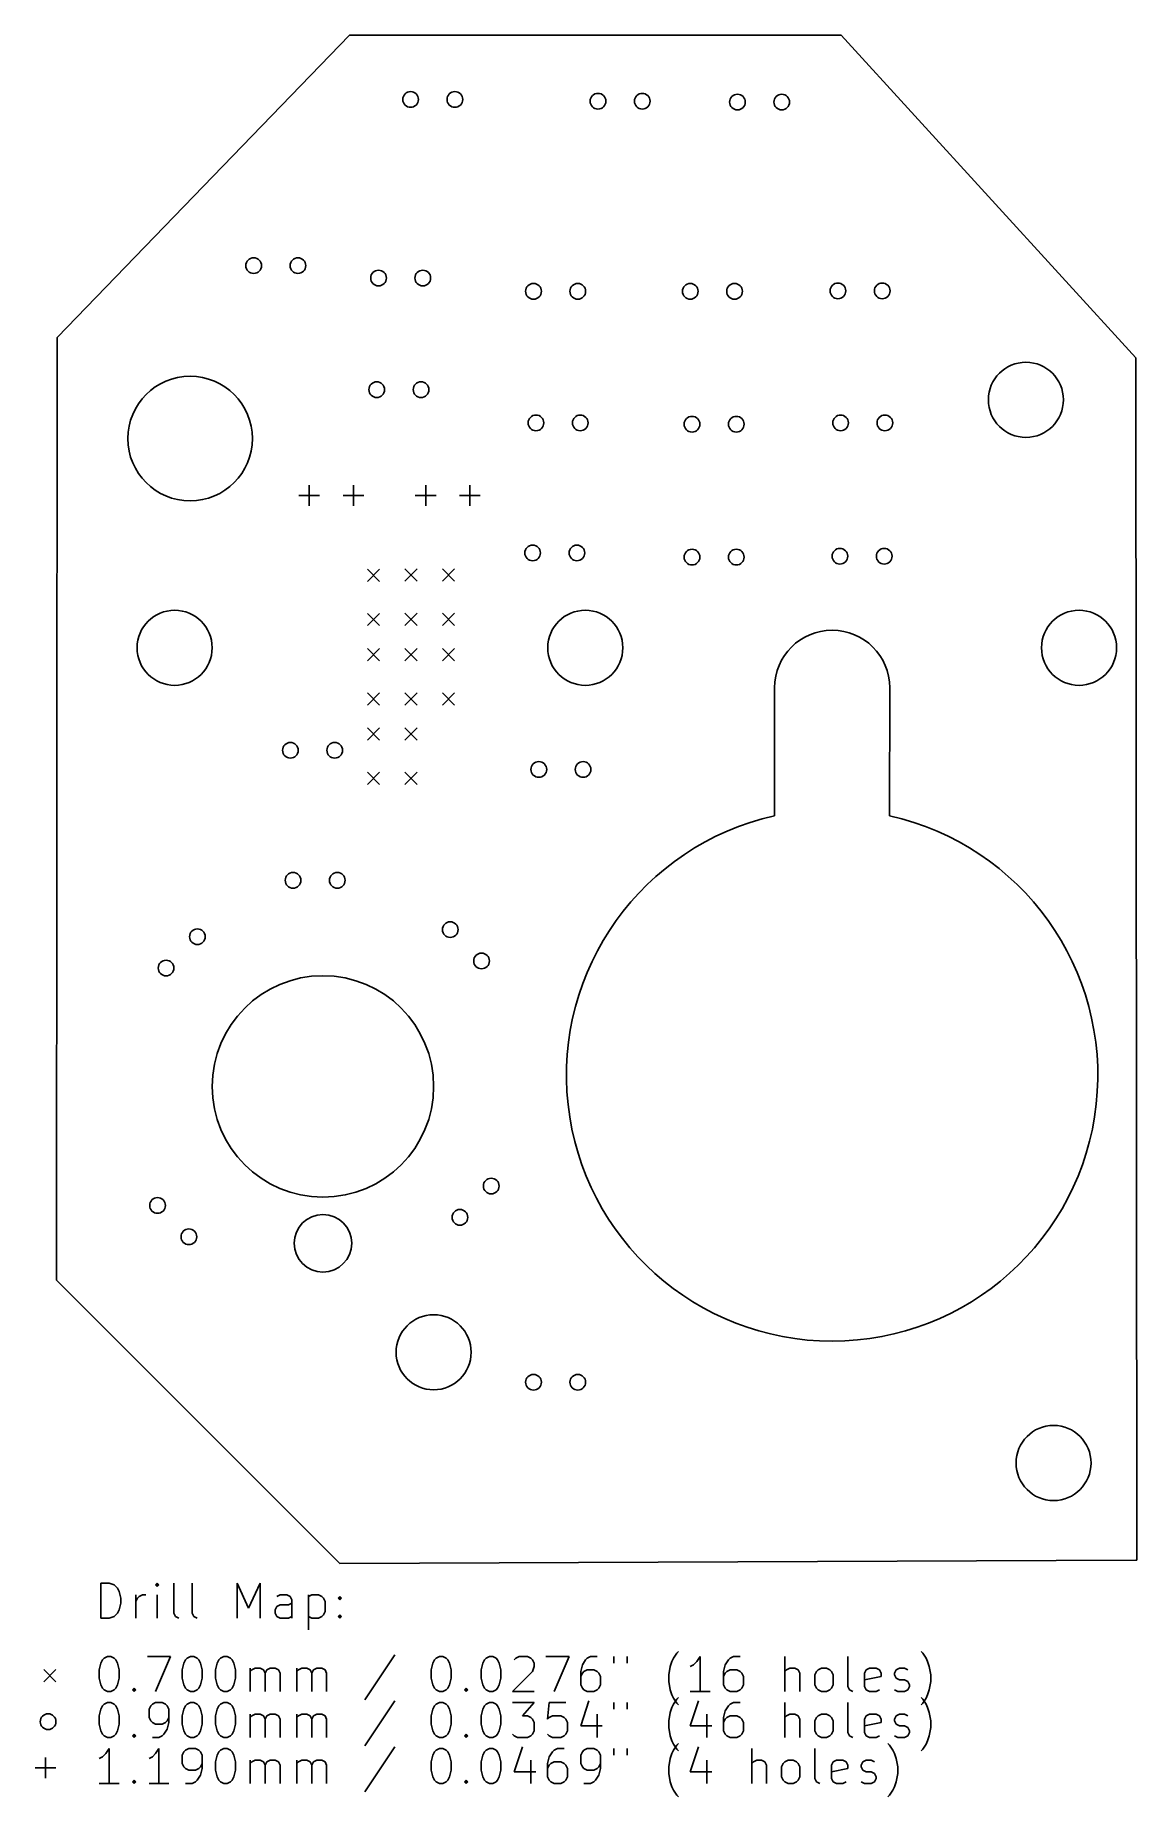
# Model space of a CAD drawing. Extents: x 63 to 126, y -140 to -39.
import ezdxf

# ---------------------------------------------------------------- set-up
doc = ezdxf.new("R2010")
doc.units = 0
doc.layers.add('BLACK', color=7, linetype='CONTINUOUS')

msp = doc.modelspace()

# ---------------------------------------------------------------- linework, layer by layer
at = {"layer": 'BLACK', "linetype": 'CONTINUOUS'}
for p, q in [((80.7212, -39.1668), (63.9572, -56.4896)), ((108.915, -39.1668), (80.7212, -39.1668)), ((125.832, -57.658), (108.915, -39.1668)), ((63.9572, -56.4896), (63.9064, -110.541)), ((125.882, -126.594), (125.832, -57.658)), ((77.815, -65.552), (79.005, -65.552)), ((78.41, -64.957), (78.41, -66.147)), ((80.355, -65.552), (81.545, -65.552)), ((80.95, -64.957), (80.95, -66.147)), ((84.495, -65.552), (85.685, -65.552)), ((85.09, -64.957), (85.09, -66.147)), ((87.035, -65.552), (88.225, -65.552)), ((87.63, -64.957), (87.63, -66.147)), ((81.75, -69.78), (82.45, -70.48)), ((82.45, -69.78), (81.75, -70.48)), ((83.9, -69.77), (84.6, -70.47)), ((84.6, -69.77), (83.9, -70.47)), ((86.05, -69.77), (86.75, -70.47)), ((86.75, -69.77), (86.05, -70.47)), ((81.75, -72.32), (82.45, -73.02)), ((82.45, -72.32), (81.75, -73.02)), ((83.9, -72.31), (84.6, -73.01)), ((84.6, -72.31), (83.9, -73.01)), ((86.05, -72.31), (86.75, -73.01)), ((86.75, -72.31), (86.05, -73.01)), ((81.75, -74.33), (82.45, -75.03)), ((82.45, -74.33), (81.75, -75.03)), ((83.9, -74.33), (84.6, -75.03)), ((84.6, -74.33), (83.9, -75.03)), ((86.05, -74.33), (86.75, -75.03)), ((86.75, -74.33), (86.05, -75.03)), ((105.105, -76.581), (105.105, -83.928)), ((111.702, -83.9265), (111.709, -76.581)), ((81.75, -76.87), (82.45, -77.57)), ((82.45, -76.87), (81.75, -77.57)), ((83.9, -76.87), (84.6, -77.57)), ((84.6, -76.87), (83.9, -77.57)), ((86.05, -76.87), (86.75, -77.57)), ((86.75, -76.87), (86.05, -77.57)), ((81.75, -78.88), (82.45, -79.58)), ((82.45, -78.88), (81.75, -79.58)), ((83.9, -78.88), (84.6, -79.58)), ((84.6, -78.88), (83.9, -79.58)), ((81.75, -81.42), (82.45, -82.12)), ((82.45, -81.42), (81.75, -82.12)), ((83.9, -81.42), (84.6, -82.12)), ((84.6, -81.42), (83.9, -82.12)), ((63.9064, -110.541), (80.1624, -126.797)), ((80.1624, -126.797), (125.832, -126.594)), ((125.832, -126.594), (125.882, -126.594)), ((66.4576, -129.927), (66.4576, -127.927)), ((66.4576, -127.927), (66.9338, -127.927)), ((66.9338, -127.927), (67.2195, -128.022)), ((67.2195, -128.022), (67.41, -128.212)), ((67.41, -128.212), (67.5052, -128.403)), ((69.6957, -127.927), (69.6004, -128.022)), ((69.6004, -128.022), (69.6957, -128.117)), ((69.7909, -128.022), (69.6957, -127.927)), ((69.6957, -127.927), (69.6957, -128.117)), ((69.6957, -128.117), (69.7909, -128.022)), ((70.6481, -129.641), (70.6481, -127.927)), ((71.6957, -129.641), (71.6957, -127.927)), ((74.2671, -129.927), (74.2671, -127.927)), ((74.2671, -127.927), (74.9338, -129.355)), ((74.9338, -129.355), (75.6004, -127.927)), ((75.6004, -127.927), (75.6004, -129.927)), ((67.5052, -128.403), (67.6004, -128.784)), ((67.6004, -129.069), (67.5052, -129.45)), ((67.6004, -128.784), (67.6004, -129.069)), ((68.4576, -129.927), (68.4576, -128.593)), ((68.4576, -128.974), (68.5528, -128.784)), ((68.5528, -128.784), (68.6481, -128.688)), ((68.6481, -128.688), (68.8385, -128.593)), ((68.8385, -128.593), (69.029, -128.593)), ((69.6957, -129.927), (69.6957, -128.593)), ((76.4576, -129.45), (76.5528, -129.26)), ((76.7433, -128.593), (76.5528, -128.688)), ((76.5528, -129.26), (76.7433, -129.165)), ((77.1243, -128.593), (76.7433, -128.593)), ((76.7433, -129.165), (77.2195, -129.165)), ((77.3147, -128.688), (77.1243, -128.593)), ((77.2195, -129.165), (77.41, -129.069)), ((77.41, -128.879), (77.3147, -128.688)), ((77.41, -129.927), (77.41, -128.879)), ((78.3624, -128.593), (78.3624, -130.593)), ((78.3624, -128.688), (78.5528, -128.593)), ((78.5528, -128.593), (78.9338, -128.593)), ((78.9338, -128.593), (79.1243, -128.688)), ((79.1243, -128.688), (79.2195, -128.784)), ((79.2195, -128.784), (79.3147, -128.974)), ((79.3147, -128.974), (79.3147, -129.546)), ((80.0766, -128.784), (80.1719, -128.688)), ((80.1719, -128.879), (80.0766, -128.784)), ((80.1719, -128.688), (80.2671, -128.784)), ((80.1719, -128.688), (80.1719, -128.879)), ((80.2671, -128.784), (80.1719, -128.879)), ((66.9338, -129.927), (66.4576, -129.927)), ((67.2195, -129.831), (66.9338, -129.927)), ((67.41, -129.641), (67.2195, -129.831)), ((67.5052, -129.45), (67.41, -129.641)), ((70.7433, -129.831), (70.6481, -129.641)), ((70.9338, -129.927), (70.7433, -129.831)), ((71.7909, -129.831), (71.6957, -129.641)), ((71.9814, -129.927), (71.7909, -129.831)), ((76.4576, -129.641), (76.4576, -129.45)), ((76.5528, -129.831), (76.4576, -129.641)), ((76.7433, -129.927), (76.5528, -129.831)), ((77.2195, -129.927), (76.7433, -129.927)), ((77.41, -129.831), (77.2195, -129.927)), ((78.5528, -129.927), (78.3624, -129.831)), ((78.9338, -129.927), (78.5528, -129.927)), ((79.1243, -129.831), (78.9338, -129.927)), ((79.2195, -129.736), (79.1243, -129.831)), ((79.3147, -129.546), (79.2195, -129.736)), ((80.0766, -129.831), (80.1719, -129.736)), ((80.1719, -129.927), (80.0766, -129.831)), ((80.1719, -129.736), (80.2671, -129.831)), ((80.1719, -129.736), (80.1719, -129.927)), ((80.2671, -129.831), (80.1719, -129.927)), ((66.5528, -132.317), (66.6481, -132.222)), ((66.6481, -132.222), (66.8385, -132.127)), ((66.8385, -132.127), (67.029, -132.127)), ((67.029, -132.127), (67.2195, -132.222)), ((67.2195, -132.222), (67.3147, -132.317)), ((69.1243, -132.127), (70.4576, -132.127)), ((70.4576, -132.127), (69.6004, -134.127)), ((71.3147, -132.317), (71.41, -132.222)), ((71.41, -132.222), (71.6004, -132.127)), ((71.6004, -132.127), (71.7909, -132.127)), ((71.7909, -132.127), (71.9814, -132.222)), ((71.9814, -132.222), (72.0766, -132.317)), ((73.2195, -132.317), (73.3147, -132.222)), ((73.3147, -132.222), (73.5052, -132.127)), ((73.5052, -132.127), (73.6957, -132.127)), ((73.6957, -132.127), (73.8862, -132.222)), ((73.8862, -132.222), (73.9814, -132.317)), ((83.3147, -132.031), (81.6004, -134.603)), ((85.6004, -132.317), (85.6957, -132.222)), ((85.6957, -132.222), (85.8862, -132.127)), ((85.8862, -132.127), (86.0766, -132.127)), ((86.0766, -132.127), (86.2671, -132.222)), ((86.2671, -132.222), (86.3624, -132.317)), ((88.4576, -132.317), (88.5528, -132.222)), ((88.5528, -132.222), (88.7433, -132.127)), ((88.7433, -132.127), (88.9338, -132.127)), ((88.9338, -132.127), (89.1243, -132.222)), ((89.1243, -132.222), (89.2195, -132.317)), ((90.1719, -132.317), (90.2671, -132.222)), ((90.2671, -132.222), (90.4576, -132.127)), ((90.4576, -132.127), (90.9338, -132.127)), ((90.9338, -132.127), (91.1243, -132.222)), ((91.1243, -132.222), (91.2195, -132.317)), ((91.9814, -132.127), (93.3147, -132.127)), ((93.3147, -132.127), (92.4576, -134.127)), ((94.3624, -132.222), (94.2671, -132.317)), ((94.5528, -132.127), (94.3624, -132.222)), ((94.9338, -132.127), (94.5528, -132.127)), ((95.8862, -132.127), (95.8862, -132.508)), ((96.6481, -132.127), (96.6481, -132.508)), ((99.2195, -132.412), (99.3147, -132.222)), ((99.3147, -132.222), (99.5052, -131.936)), ((99.5052, -131.936), (99.6004, -131.841)), ((100.839, -132.127), (100.648, -132.412)), ((100.839, -134.127), (100.839, -132.127)), ((102.553, -132.222), (102.458, -132.317)), ((102.743, -132.127), (102.553, -132.222)), ((103.124, -132.127), (102.743, -132.127)), ((105.696, -134.127), (105.696, -132.127)), ((109.315, -133.841), (109.315, -132.127)), ((113.6, -131.936), (113.505, -131.841)), ((113.791, -132.222), (113.6, -131.936)), ((113.886, -132.412), (113.791, -132.222)), ((63.1814, -132.872), (63.8814, -133.572)), ((63.8814, -132.872), (63.1814, -133.572)), ((66.3624, -132.888), (66.4576, -132.508)), ((66.3624, -133.365), (66.3624, -132.888)), ((66.4576, -132.508), (66.5528, -132.317)), ((67.3147, -132.317), (67.41, -132.508)), ((67.41, -132.508), (67.5052, -132.888)), ((67.5052, -132.888), (67.5052, -133.365)), ((71.1243, -132.888), (71.2195, -132.508)), ((71.1243, -133.365), (71.1243, -132.888)), ((71.2195, -132.508), (71.3147, -132.317)), ((72.0766, -132.317), (72.1719, -132.508)), ((72.1719, -132.508), (72.2671, -132.888)), ((72.2671, -132.888), (72.2671, -133.365)), ((73.029, -132.888), (73.1243, -132.508)), ((73.029, -133.365), (73.029, -132.888)), ((73.1243, -132.508), (73.2195, -132.317)), ((73.9814, -132.317), (74.0766, -132.508)), ((74.0766, -132.508), (74.1719, -132.888)), ((74.1719, -132.888), (74.1719, -133.365)), ((75.029, -134.127), (75.029, -132.793)), ((75.029, -132.984), (75.1243, -132.888)), ((75.1243, -132.888), (75.3147, -132.793)), ((75.3147, -132.793), (75.6004, -132.793)), ((75.6004, -132.793), (75.7909, -132.888)), ((75.7909, -132.888), (75.8862, -133.079)), ((75.8862, -133.079), (75.9814, -132.888)), ((75.8862, -133.079), (75.8862, -134.127)), ((75.9814, -132.888), (76.1719, -132.793)), ((76.1719, -132.793), (76.4576, -132.793)), ((76.4576, -132.793), (76.6481, -132.888)), ((76.6481, -132.888), (76.7433, -133.079)), ((76.7433, -133.079), (76.7433, -134.127)), ((77.6957, -134.127), (77.6957, -132.793)), ((77.6957, -132.984), (77.7909, -132.888)), ((77.7909, -132.888), (77.9814, -132.793)), ((77.9814, -132.793), (78.2671, -132.793)), ((78.2671, -132.793), (78.4576, -132.888)), ((78.4576, -132.888), (78.5528, -133.079)), ((78.5528, -133.079), (78.6481, -132.888)), ((78.5528, -133.079), (78.5528, -134.127)), ((78.6481, -132.888), (78.8385, -132.793)), ((78.8385, -132.793), (79.1243, -132.793)), ((79.1243, -132.793), (79.3147, -132.888)), ((79.3147, -132.888), (79.41, -133.079)), ((79.41, -133.079), (79.41, -134.127)), ((85.41, -132.888), (85.5052, -132.508)), ((85.41, -133.365), (85.41, -132.888)), ((85.5052, -132.508), (85.6004, -132.317)), ((86.3624, -132.317), (86.4576, -132.508)), ((86.4576, -132.508), (86.5528, -132.888)), ((86.5528, -132.888), (86.5528, -133.365)), ((88.2671, -132.888), (88.3624, -132.508)), ((88.2671, -133.365), (88.2671, -132.888)), ((88.3624, -132.508), (88.4576, -132.317)), ((89.2195, -132.317), (89.3147, -132.508)), ((89.3147, -132.508), (89.41, -132.888)), ((89.41, -132.888), (89.41, -133.365)), ((91.2195, -132.984), (90.0766, -134.127)), ((91.2195, -132.317), (91.3147, -132.508)), ((91.3147, -132.698), (91.2195, -132.984)), ((91.3147, -132.508), (91.3147, -132.698)), ((94.0766, -132.603), (93.9814, -132.984)), ((93.9814, -132.984), (93.9814, -133.746)), ((94.0766, -133.079), (93.9814, -133.269)), ((94.2671, -132.317), (94.0766, -132.603)), ((94.1719, -132.984), (94.0766, -133.079)), ((94.3624, -132.888), (94.1719, -132.984)), ((94.7433, -132.888), (94.3624, -132.888)), ((94.9338, -132.984), (94.7433, -132.888)), ((95.029, -133.079), (94.9338, -132.984)), ((95.1243, -133.269), (95.029, -133.079)), ((95.1243, -133.746), (95.1243, -133.269)), ((99.029, -133.174), (99.1243, -132.698)), ((99.029, -133.555), (99.029, -133.174)), ((99.1243, -132.698), (99.2195, -132.412)), ((100.458, -132.603), (100.267, -132.698)), ((100.648, -132.412), (100.458, -132.603)), ((102.267, -132.603), (102.172, -132.984)), ((102.172, -132.984), (102.172, -133.746)), ((102.267, -133.079), (102.172, -133.269)), ((102.458, -132.317), (102.267, -132.603)), ((102.362, -132.984), (102.267, -133.079)), ((102.553, -132.888), (102.362, -132.984)), ((102.934, -132.888), (102.553, -132.888)), ((103.124, -132.984), (102.934, -132.888)), ((103.219, -133.079), (103.124, -132.984)), ((103.315, -133.269), (103.219, -133.079)), ((103.315, -133.746), (103.315, -133.269)), ((105.791, -132.888), (105.696, -132.984)), ((105.981, -132.793), (105.791, -132.888)), ((106.267, -132.793), (105.981, -132.793)), ((106.458, -132.888), (106.267, -132.793)), ((106.553, -133.079), (106.458, -132.888)), ((106.553, -134.127), (106.553, -133.079)), ((107.41, -133.174), (107.505, -132.984)), ((107.41, -133.746), (107.41, -133.174)), ((107.505, -132.984), (107.6, -132.888)), ((107.6, -132.888), (107.791, -132.793)), ((107.791, -132.793), (108.077, -132.793)), ((108.077, -132.793), (108.267, -132.888)), ((108.267, -132.888), (108.362, -132.984)), ((108.362, -132.984), (108.458, -133.174)), ((108.458, -133.174), (108.458, -133.746)), ((110.267, -133.079), (110.362, -132.888)), ((110.267, -133.841), (110.267, -133.079)), ((111.219, -133.269), (110.267, -133.46)), ((110.362, -132.888), (110.553, -132.793)), ((110.553, -132.793), (110.934, -132.793)), ((110.934, -132.793), (111.124, -132.888)), ((111.124, -132.888), (111.219, -133.079)), ((111.219, -133.079), (111.219, -133.269)), ((111.981, -133.079), (112.077, -132.888)), ((111.981, -133.174), (111.981, -133.079)), ((112.077, -133.365), (111.981, -133.174)), ((112.077, -132.888), (112.267, -132.793)), ((112.267, -132.793), (112.553, -132.793)), ((112.553, -132.793), (112.743, -132.888)), ((113.981, -132.698), (113.886, -132.412)), ((114.077, -133.174), (113.981, -132.698)), ((114.077, -133.555), (114.077, -133.174)), ((66.4576, -133.746), (66.3624, -133.365)), ((66.5528, -133.936), (66.4576, -133.746)), ((66.6481, -134.031), (66.5528, -133.936)), ((66.8385, -134.127), (66.6481, -134.031)), ((67.029, -134.127), (66.8385, -134.127)), ((67.2195, -134.031), (67.029, -134.127)), ((67.3147, -133.936), (67.2195, -134.031)), ((67.41, -133.746), (67.3147, -133.936)), ((67.5052, -133.365), (67.41, -133.746)), ((68.2671, -134.031), (68.3624, -133.936)), ((68.3624, -134.127), (68.2671, -134.031)), ((68.3624, -133.936), (68.4576, -134.031)), ((68.3624, -133.936), (68.3624, -134.127)), ((68.4576, -134.031), (68.3624, -134.127)), ((71.2195, -133.746), (71.1243, -133.365)), ((71.3147, -133.936), (71.2195, -133.746)), ((71.41, -134.031), (71.3147, -133.936)), ((71.6004, -134.127), (71.41, -134.031)), ((71.7909, -134.127), (71.6004, -134.127)), ((71.9814, -134.031), (71.7909, -134.127)), ((72.0766, -133.936), (71.9814, -134.031)), ((72.1719, -133.746), (72.0766, -133.936)), ((72.2671, -133.365), (72.1719, -133.746)), ((73.1243, -133.746), (73.029, -133.365)), ((73.2195, -133.936), (73.1243, -133.746)), ((73.3147, -134.031), (73.2195, -133.936)), ((73.5052, -134.127), (73.3147, -134.031)), ((73.6957, -134.127), (73.5052, -134.127)), ((73.8862, -134.031), (73.6957, -134.127)), ((73.9814, -133.936), (73.8862, -134.031)), ((74.0766, -133.746), (73.9814, -133.936)), ((74.1719, -133.365), (74.0766, -133.746)), ((85.5052, -133.746), (85.41, -133.365)), ((85.6004, -133.936), (85.5052, -133.746)), ((85.6957, -134.031), (85.6004, -133.936)), ((85.8862, -134.127), (85.6957, -134.031)), ((86.0766, -134.127), (85.8862, -134.127)), ((86.2671, -134.031), (86.0766, -134.127)), ((86.3624, -133.936), (86.2671, -134.031)), ((86.4576, -133.746), (86.3624, -133.936)), ((86.5528, -133.365), (86.4576, -133.746)), ((87.3147, -134.031), (87.41, -133.936)), ((87.41, -134.127), (87.3147, -134.031)), ((87.41, -133.936), (87.5052, -134.031)), ((87.41, -133.936), (87.41, -134.127)), ((87.5052, -134.031), (87.41, -134.127)), ((88.3624, -133.746), (88.2671, -133.365)), ((88.4576, -133.936), (88.3624, -133.746)), ((88.5528, -134.031), (88.4576, -133.936)), ((88.7433, -134.127), (88.5528, -134.031)), ((88.9338, -134.127), (88.7433, -134.127)), ((89.1243, -134.031), (88.9338, -134.127)), ((89.2195, -133.936), (89.1243, -134.031)), ((89.3147, -133.746), (89.2195, -133.936)), ((89.41, -133.365), (89.3147, -133.746)), ((90.0766, -134.127), (91.3147, -134.127)), ((93.9814, -133.746), (94.0766, -133.936)), ((94.0766, -133.936), (94.1719, -134.031)), ((94.1719, -134.031), (94.3624, -134.127)), ((94.3624, -134.127), (94.7433, -134.127)), ((94.7433, -134.127), (94.9338, -134.031)), ((94.9338, -134.031), (95.029, -133.936)), ((95.029, -133.936), (95.1243, -133.746)), ((99.1243, -134.031), (99.029, -133.555)), ((99.2195, -134.317), (99.1243, -134.031)), ((99.3147, -134.508), (99.2195, -134.317)), ((101.41, -134.127), (100.267, -134.127)), ((102.172, -133.746), (102.267, -133.936)), ((102.267, -133.936), (102.362, -134.031)), ((102.362, -134.031), (102.553, -134.127)), ((102.553, -134.127), (102.934, -134.127)), ((102.934, -134.127), (103.124, -134.031)), ((103.124, -134.031), (103.219, -133.936)), ((103.219, -133.936), (103.315, -133.746)), ((107.505, -133.936), (107.41, -133.746)), ((107.6, -134.031), (107.505, -133.936)), ((107.791, -134.127), (107.6, -134.031)), ((108.077, -134.127), (107.791, -134.127)), ((108.267, -134.031), (108.077, -134.127)), ((108.362, -133.936), (108.267, -134.031)), ((108.458, -133.746), (108.362, -133.936)), ((109.41, -134.031), (109.315, -133.841)), ((109.6, -134.127), (109.41, -134.031)), ((110.362, -134.031), (110.267, -133.841)), ((110.553, -134.127), (110.362, -134.031)), ((110.934, -134.127), (110.553, -134.127)), ((111.124, -134.031), (110.934, -134.127)), ((111.981, -134.031), (112.172, -134.127)), ((112.267, -133.46), (112.077, -133.365)), ((112.172, -134.127), (112.553, -134.127)), ((112.553, -133.46), (112.267, -133.46)), ((112.743, -133.555), (112.553, -133.46)), ((112.553, -134.127), (112.743, -134.031)), ((112.839, -133.746), (112.743, -133.555)), ((112.743, -134.031), (112.839, -133.841)), ((112.839, -133.841), (112.839, -133.746)), ((113.791, -134.508), (113.886, -134.317)), ((113.886, -134.317), (113.981, -134.031)), ((113.981, -134.031), (114.077, -133.555)), ((66.3624, -135.528), (66.4576, -135.148)), ((66.4576, -135.148), (66.5528, -134.957)), ((66.5528, -134.957), (66.6481, -134.862)), ((66.6481, -134.862), (66.8385, -134.767)), ((66.8385, -134.767), (67.029, -134.767)), ((67.029, -134.767), (67.2195, -134.862)), ((67.2195, -134.862), (67.3147, -134.957)), ((67.3147, -134.957), (67.41, -135.148)), ((67.41, -135.148), (67.5052, -135.528)), ((69.3147, -134.957), (69.2195, -135.148)), ((69.2195, -135.148), (69.2195, -135.624)), ((69.41, -134.862), (69.3147, -134.957)), ((69.6004, -134.767), (69.41, -134.862)), ((69.9814, -134.767), (69.6004, -134.767)), ((70.1719, -134.862), (69.9814, -134.767)), ((70.2671, -134.957), (70.1719, -134.862)), ((70.3624, -135.148), (70.2671, -134.957)), ((70.3624, -135.909), (70.3624, -135.148)), ((71.1243, -135.528), (71.2195, -135.148)), ((71.2195, -135.148), (71.3147, -134.957)), ((71.3147, -134.957), (71.41, -134.862)), ((71.41, -134.862), (71.6004, -134.767)), ((71.6004, -134.767), (71.7909, -134.767)), ((71.7909, -134.767), (71.9814, -134.862)), ((71.9814, -134.862), (72.0766, -134.957)), ((72.0766, -134.957), (72.1719, -135.148)), ((72.1719, -135.148), (72.2671, -135.528)), ((73.029, -135.528), (73.1243, -135.148)), ((73.1243, -135.148), (73.2195, -134.957)), ((73.2195, -134.957), (73.3147, -134.862)), ((73.3147, -134.862), (73.5052, -134.767)), ((73.5052, -134.767), (73.6957, -134.767)), ((73.6957, -134.767), (73.8862, -134.862)), ((73.8862, -134.862), (73.9814, -134.957)), ((73.9814, -134.957), (74.0766, -135.148)), ((74.0766, -135.148), (74.1719, -135.528)), ((83.3147, -134.671), (81.6004, -137.243)), ((85.41, -135.528), (85.5052, -135.148)), ((85.5052, -135.148), (85.6004, -134.957)), ((85.6004, -134.957), (85.6957, -134.862)), ((85.6957, -134.862), (85.8862, -134.767)), ((85.8862, -134.767), (86.0766, -134.767)), ((86.0766, -134.767), (86.2671, -134.862)), ((86.2671, -134.862), (86.3624, -134.957)), ((86.3624, -134.957), (86.4576, -135.148)), ((86.4576, -135.148), (86.5528, -135.528)), ((88.2671, -135.528), (88.3624, -135.148)), ((88.3624, -135.148), (88.4576, -134.957)), ((88.4576, -134.957), (88.5528, -134.862)), ((88.5528, -134.862), (88.7433, -134.767)), ((88.7433, -134.767), (88.9338, -134.767)), ((88.9338, -134.767), (89.1243, -134.862)), ((89.1243, -134.862), (89.2195, -134.957)), ((89.2195, -134.957), (89.3147, -135.148)), ((89.3147, -135.148), (89.41, -135.528)), ((90.0766, -134.767), (91.3147, -134.767)), ((91.3147, -134.767), (90.6481, -135.528)), ((92.1719, -134.767), (92.0766, -135.719)), ((93.1243, -134.767), (92.1719, -134.767)), ((94.4576, -134.671), (93.9814, -136.1)), ((95.8862, -134.767), (95.8862, -135.148)), ((96.6481, -134.767), (96.6481, -135.148)), ((99.029, -135.814), (99.1243, -135.338)), ((99.1243, -135.338), (99.2195, -135.052)), ((99.2195, -135.052), (99.3147, -134.862)), ((99.5052, -134.793), (99.3147, -134.508)), ((99.3147, -134.862), (99.5052, -134.576)), ((99.5052, -134.576), (99.6004, -134.481)), ((99.6004, -134.888), (99.5052, -134.793)), ((100.743, -134.671), (100.267, -136.1)), ((102.267, -135.243), (102.172, -135.624)), ((102.458, -134.957), (102.267, -135.243)), ((102.553, -134.862), (102.458, -134.957)), ((102.743, -134.767), (102.553, -134.862)), ((103.124, -134.767), (102.743, -134.767)), ((105.696, -136.767), (105.696, -134.767)), ((109.315, -136.481), (109.315, -134.767)), ((113.6, -134.576), (113.505, -134.481)), ((113.505, -134.888), (113.6, -134.793)), ((113.6, -134.793), (113.791, -134.508)), ((113.791, -134.862), (113.6, -134.576)), ((113.886, -135.052), (113.791, -134.862)), ((113.981, -135.338), (113.886, -135.052)), ((114.077, -135.814), (113.981, -135.338)), ((66.3624, -136.005), (66.3624, -135.528)), ((66.4576, -136.386), (66.3624, -136.005)), ((67.5052, -136.005), (67.41, -136.386)), ((67.5052, -135.528), (67.5052, -136.005)), ((69.2195, -135.624), (69.3147, -135.814)), ((69.3147, -135.814), (69.41, -135.909)), ((69.41, -135.909), (69.6004, -136.005)), ((69.6004, -136.005), (69.9814, -136.005)), ((69.9814, -136.005), (70.1719, -135.909)), ((70.0766, -136.576), (70.2671, -136.29)), ((70.1719, -135.909), (70.2671, -135.814)), ((70.2671, -135.814), (70.3624, -135.624)), ((70.2671, -136.29), (70.3624, -135.909)), ((71.1243, -136.005), (71.1243, -135.528)), ((71.2195, -136.386), (71.1243, -136.005)), ((72.2671, -136.005), (72.1719, -136.386)), ((72.2671, -135.528), (72.2671, -136.005)), ((73.029, -136.005), (73.029, -135.528)), ((73.1243, -136.386), (73.029, -136.005)), ((74.1719, -136.005), (74.0766, -136.386)), ((74.1719, -135.528), (74.1719, -136.005)), ((75.029, -136.767), (75.029, -135.433)), ((75.029, -135.624), (75.1243, -135.528)), ((75.1243, -135.528), (75.3147, -135.433)), ((75.3147, -135.433), (75.6004, -135.433)), ((75.6004, -135.433), (75.7909, -135.528)), ((75.7909, -135.528), (75.8862, -135.719)), ((75.8862, -135.719), (75.9814, -135.528)), ((75.8862, -135.719), (75.8862, -136.767)), ((75.9814, -135.528), (76.1719, -135.433)), ((76.1719, -135.433), (76.4576, -135.433)), ((76.4576, -135.433), (76.6481, -135.528)), ((76.6481, -135.528), (76.7433, -135.719)), ((76.7433, -135.719), (76.7433, -136.767)), ((77.6957, -136.767), (77.6957, -135.433)), ((77.6957, -135.624), (77.7909, -135.528)), ((77.7909, -135.528), (77.9814, -135.433)), ((77.9814, -135.433), (78.2671, -135.433)), ((78.2671, -135.433), (78.4576, -135.528)), ((78.4576, -135.528), (78.5528, -135.719)), ((78.5528, -135.719), (78.6481, -135.528)), ((78.5528, -135.719), (78.5528, -136.767)), ((78.6481, -135.528), (78.8385, -135.433)), ((78.8385, -135.433), (79.1243, -135.433)), ((79.1243, -135.433), (79.3147, -135.528)), ((79.3147, -135.528), (79.41, -135.719)), ((79.41, -135.719), (79.41, -136.767)), ((85.41, -136.005), (85.41, -135.528)), ((85.5052, -136.386), (85.41, -136.005)), ((86.5528, -136.005), (86.4576, -136.386)), ((86.5528, -135.528), (86.5528, -136.005)), ((88.2671, -136.005), (88.2671, -135.528)), ((88.3624, -136.386), (88.2671, -136.005)), ((89.41, -136.005), (89.3147, -136.386)), ((89.41, -135.528), (89.41, -136.005)), ((90.6481, -135.528), (90.9338, -135.528)), ((90.9338, -135.528), (91.1243, -135.624)), ((91.1243, -135.624), (91.2195, -135.719)), ((91.2195, -135.719), (91.3147, -135.909)), ((91.3147, -135.909), (91.3147, -136.386)), ((92.0766, -135.719), (92.1719, -135.624)), ((92.1719, -135.624), (92.3624, -135.528)), ((92.3624, -135.528), (92.8385, -135.528)), ((92.8385, -135.528), (93.029, -135.624)), ((93.029, -135.624), (93.1243, -135.719)), ((93.1243, -135.719), (93.2195, -135.909)), ((93.2195, -135.909), (93.2195, -136.386)), ((93.9814, -136.1), (95.2195, -136.1)), ((94.9338, -135.433), (94.9338, -136.767)), ((99.029, -136.195), (99.029, -135.814)), ((99.1243, -136.671), (99.029, -136.195)), ((100.267, -136.1), (101.505, -136.1)), ((101.219, -135.433), (101.219, -136.767)), ((102.172, -135.624), (102.172, -136.386)), ((102.267, -135.719), (102.172, -135.909)), ((102.362, -135.624), (102.267, -135.719)), ((102.553, -135.528), (102.362, -135.624)), ((102.934, -135.528), (102.553, -135.528)), ((103.124, -135.624), (102.934, -135.528)), ((103.219, -135.719), (103.124, -135.624)), ((103.315, -135.909), (103.219, -135.719)), ((103.315, -136.386), (103.315, -135.909)), ((105.791, -135.528), (105.696, -135.624)), ((105.981, -135.433), (105.791, -135.528)), ((106.267, -135.433), (105.981, -135.433)), ((106.458, -135.528), (106.267, -135.433)), ((106.553, -135.719), (106.458, -135.528)), ((106.553, -136.767), (106.553, -135.719)), ((107.41, -135.814), (107.505, -135.624)), ((107.41, -136.386), (107.41, -135.814)), ((107.505, -135.624), (107.6, -135.528)), ((107.6, -135.528), (107.791, -135.433)), ((107.791, -135.433), (108.077, -135.433)), ((108.077, -135.433), (108.267, -135.528)), ((108.267, -135.528), (108.362, -135.624)), ((108.362, -135.624), (108.458, -135.814)), ((108.458, -135.814), (108.458, -136.386)), ((110.267, -135.719), (110.362, -135.528)), ((110.267, -136.481), (110.267, -135.719)), ((111.219, -135.909), (110.267, -136.1)), ((110.362, -135.528), (110.553, -135.433)), ((110.553, -135.433), (110.934, -135.433)), ((110.934, -135.433), (111.124, -135.528)), ((111.124, -135.528), (111.219, -135.719)), ((111.219, -135.719), (111.219, -135.909)), ((111.981, -135.719), (112.077, -135.528)), ((111.981, -135.814), (111.981, -135.719)), ((112.077, -136.005), (111.981, -135.814)), ((112.077, -135.528), (112.267, -135.433)), ((112.267, -136.1), (112.077, -136.005)), ((112.267, -135.433), (112.553, -135.433)), ((112.553, -136.1), (112.267, -136.1)), ((112.553, -135.433), (112.743, -135.528)), ((112.743, -136.195), (112.553, -136.1)), ((112.839, -136.386), (112.743, -136.195)), ((113.981, -136.671), (114.077, -136.195)), ((114.077, -136.195), (114.077, -135.814)), ((66.5528, -136.576), (66.4576, -136.386)), ((66.6481, -136.671), (66.5528, -136.576)), ((66.8385, -136.767), (66.6481, -136.671)), ((67.029, -136.767), (66.8385, -136.767)), ((67.2195, -136.671), (67.029, -136.767)), ((67.3147, -136.576), (67.2195, -136.671)), ((67.41, -136.386), (67.3147, -136.576)), ((68.2671, -136.671), (68.3624, -136.576)), ((68.3624, -136.767), (68.2671, -136.671)), ((68.3624, -136.576), (68.4576, -136.671)), ((68.3624, -136.576), (68.3624, -136.767)), ((68.4576, -136.671), (68.3624, -136.767)), ((69.41, -136.767), (69.7909, -136.767)), ((69.7909, -136.767), (69.9814, -136.671)), ((69.9814, -136.671), (70.0766, -136.576)), ((71.3147, -136.576), (71.2195, -136.386)), ((71.41, -136.671), (71.3147, -136.576)), ((71.6004, -136.767), (71.41, -136.671)), ((71.7909, -136.767), (71.6004, -136.767)), ((71.9814, -136.671), (71.7909, -136.767)), ((72.0766, -136.576), (71.9814, -136.671)), ((72.1719, -136.386), (72.0766, -136.576)), ((73.2195, -136.576), (73.1243, -136.386)), ((73.3147, -136.671), (73.2195, -136.576)), ((73.5052, -136.767), (73.3147, -136.671)), ((73.6957, -136.767), (73.5052, -136.767)), ((73.8862, -136.671), (73.6957, -136.767)), ((73.9814, -136.576), (73.8862, -136.671)), ((74.0766, -136.386), (73.9814, -136.576)), ((83.3147, -137.311), (81.6004, -139.883)), ((85.6004, -136.576), (85.5052, -136.386)), ((85.6957, -136.671), (85.6004, -136.576)), ((85.8862, -136.767), (85.6957, -136.671)), ((86.0766, -136.767), (85.8862, -136.767)), ((86.2671, -136.671), (86.0766, -136.767)), ((86.3624, -136.576), (86.2671, -136.671)), ((86.4576, -136.386), (86.3624, -136.576)), ((87.3147, -136.671), (87.41, -136.576)), ((87.41, -136.767), (87.3147, -136.671)), ((87.41, -136.576), (87.5052, -136.671)), ((87.41, -136.576), (87.41, -136.767)), ((87.5052, -136.671), (87.41, -136.767)), ((88.4576, -136.576), (88.3624, -136.386)), ((88.5528, -136.671), (88.4576, -136.576)), ((88.7433, -136.767), (88.5528, -136.671)), ((88.9338, -136.767), (88.7433, -136.767)), ((89.1243, -136.671), (88.9338, -136.767)), ((89.2195, -136.576), (89.1243, -136.671)), ((89.3147, -136.386), (89.2195, -136.576)), ((90.1719, -136.671), (90.0766, -136.576)), ((90.3624, -136.767), (90.1719, -136.671)), ((90.6481, -137.311), (90.1719, -138.74)), ((90.9338, -136.767), (90.3624, -136.767)), ((91.1243, -136.671), (90.9338, -136.767)), ((91.2195, -136.576), (91.1243, -136.671)), ((91.3147, -136.386), (91.2195, -136.576)), ((92.1719, -136.671), (92.0766, -136.576)), ((92.3624, -136.767), (92.1719, -136.671)), ((92.8385, -136.767), (92.3624, -136.767)), ((93.029, -136.671), (92.8385, -136.767)), ((93.1243, -136.576), (93.029, -136.671)), ((93.2195, -136.386), (93.1243, -136.576)), ((99.2195, -136.957), (99.1243, -136.671)), ((99.3147, -137.148), (99.2195, -136.957)), ((99.5052, -137.433), (99.3147, -137.148)), ((99.3147, -137.502), (99.5052, -137.216)), ((99.5052, -137.216), (99.6004, -137.121)), ((100.743, -137.311), (100.267, -138.74)), ((102.172, -136.386), (102.267, -136.576)), ((102.267, -136.576), (102.362, -136.671)), ((102.362, -136.671), (102.553, -136.767)), ((102.553, -136.767), (102.934, -136.767)), ((102.934, -136.767), (103.124, -136.671)), ((103.124, -136.671), (103.219, -136.576)), ((103.219, -136.576), (103.315, -136.386)), ((107.505, -136.576), (107.41, -136.386)), ((107.6, -136.671), (107.505, -136.576)), ((107.791, -136.767), (107.6, -136.671)), ((108.077, -136.767), (107.791, -136.767)), ((108.267, -136.671), (108.077, -136.767)), ((108.362, -136.576), (108.267, -136.671)), ((108.458, -136.386), (108.362, -136.576)), ((109.41, -136.671), (109.315, -136.481)), ((109.6, -136.767), (109.41, -136.671)), ((110.362, -136.671), (110.267, -136.481)), ((110.553, -136.767), (110.362, -136.671)), ((110.934, -136.767), (110.553, -136.767)), ((111.124, -136.671), (110.934, -136.767)), ((111.696, -137.216), (111.6, -137.121)), ((111.886, -137.502), (111.696, -137.216)), ((111.981, -136.671), (112.172, -136.767)), ((112.172, -136.767), (112.553, -136.767)), ((112.553, -136.767), (112.743, -136.671)), ((112.743, -136.671), (112.839, -136.481)), ((112.839, -136.481), (112.839, -136.386)), ((113.6, -137.433), (113.791, -137.148)), ((113.791, -137.148), (113.886, -136.957)), ((113.886, -136.957), (113.981, -136.671)), ((63.2864, -137.907), (63.2864, -139.097)), ((66.5528, -137.883), (66.3624, -137.978)), ((66.7433, -137.692), (66.5528, -137.883)), ((66.9338, -137.407), (66.7433, -137.692)), ((66.9338, -139.407), (66.9338, -137.407)), ((69.41, -137.883), (69.2195, -137.978)), ((69.6004, -137.692), (69.41, -137.883)), ((69.7909, -137.407), (69.6004, -137.692)), ((69.7909, -139.407), (69.7909, -137.407)), ((71.2195, -137.597), (71.1243, -137.788)), ((71.1243, -137.788), (71.1243, -138.264)), ((71.1243, -138.264), (71.2195, -138.454)), ((71.3147, -137.502), (71.2195, -137.597)), ((71.5052, -137.407), (71.3147, -137.502)), ((71.8862, -137.407), (71.5052, -137.407)), ((72.0766, -137.502), (71.8862, -137.407)), ((72.1719, -137.597), (72.0766, -137.502)), ((72.2671, -137.788), (72.1719, -137.597)), ((72.1719, -138.454), (72.2671, -138.264)), ((72.2671, -138.549), (72.2671, -137.788)), ((73.029, -138.168), (73.1243, -137.788)), ((73.029, -138.645), (73.029, -138.168)), ((73.1243, -137.788), (73.2195, -137.597)), ((73.2195, -137.597), (73.3147, -137.502)), ((73.3147, -137.502), (73.5052, -137.407)), ((73.5052, -137.407), (73.6957, -137.407)), ((73.6957, -137.407), (73.8862, -137.502)), ((73.8862, -137.502), (73.9814, -137.597)), ((73.9814, -137.597), (74.0766, -137.788)), ((74.0766, -137.788), (74.1719, -138.168)), ((74.1719, -138.168), (74.1719, -138.645)), ((75.029, -139.407), (75.029, -138.073)), ((75.029, -138.264), (75.1243, -138.168)), ((75.1243, -138.168), (75.3147, -138.073)), ((75.3147, -138.073), (75.6004, -138.073)), ((75.6004, -138.073), (75.7909, -138.168)), ((75.7909, -138.168), (75.8862, -138.359)), ((75.8862, -138.359), (75.9814, -138.168)), ((75.8862, -138.359), (75.8862, -139.407)), ((75.9814, -138.168), (76.1719, -138.073)), ((76.1719, -138.073), (76.4576, -138.073)), ((76.4576, -138.073), (76.6481, -138.168)), ((76.6481, -138.168), (76.7433, -138.359)), ((76.7433, -138.359), (76.7433, -139.407)), ((77.6957, -139.407), (77.6957, -138.073)), ((77.6957, -138.264), (77.7909, -138.168)), ((77.7909, -138.168), (77.9814, -138.073)), ((77.9814, -138.073), (78.2671, -138.073)), ((78.2671, -138.073), (78.4576, -138.168)), ((78.4576, -138.168), (78.5528, -138.359)), ((78.5528, -138.359), (78.6481, -138.168)), ((78.5528, -138.359), (78.5528, -139.407)), ((78.6481, -138.168), (78.8385, -138.073)), ((78.8385, -138.073), (79.1243, -138.073)), ((79.1243, -138.073), (79.3147, -138.168)), ((79.3147, -138.168), (79.41, -138.359)), ((79.41, -138.359), (79.41, -139.407)), ((85.41, -138.168), (85.5052, -137.788)), ((85.41, -138.645), (85.41, -138.168)), ((85.5052, -137.788), (85.6004, -137.597)), ((85.6004, -137.597), (85.6957, -137.502)), ((85.6957, -137.502), (85.8862, -137.407)), ((85.8862, -137.407), (86.0766, -137.407)), ((86.0766, -137.407), (86.2671, -137.502)), ((86.2671, -137.502), (86.3624, -137.597)), ((86.3624, -137.597), (86.4576, -137.788)), ((86.4576, -137.788), (86.5528, -138.168)), ((86.5528, -138.168), (86.5528, -138.645)), ((88.2671, -138.168), (88.3624, -137.788)), ((88.2671, -138.645), (88.2671, -138.168)), ((88.3624, -137.788), (88.4576, -137.597)), ((88.4576, -137.597), (88.5528, -137.502)), ((88.5528, -137.502), (88.7433, -137.407)), ((88.7433, -137.407), (88.9338, -137.407)), ((88.9338, -137.407), (89.1243, -137.502)), ((89.1243, -137.502), (89.2195, -137.597)), ((89.2195, -137.597), (89.3147, -137.788)), ((89.3147, -137.788), (89.41, -138.168)), ((89.41, -138.168), (89.41, -138.645)), ((91.1243, -138.073), (91.1243, -139.407)), ((92.1719, -137.883), (92.0766, -138.264)), ((92.0766, -138.264), (92.0766, -139.026)), ((92.1719, -138.359), (92.0766, -138.549)), ((92.3624, -137.597), (92.1719, -137.883)), ((92.2671, -138.264), (92.1719, -138.359)), ((92.4576, -138.168), (92.2671, -138.264)), ((92.4576, -137.502), (92.3624, -137.597)), ((92.6481, -137.407), (92.4576, -137.502)), ((92.8385, -138.168), (92.4576, -138.168)), ((93.029, -137.407), (92.6481, -137.407)), ((93.029, -138.264), (92.8385, -138.168)), ((93.1243, -138.359), (93.029, -138.264)), ((93.2195, -138.549), (93.1243, -138.359)), ((94.0766, -137.597), (93.9814, -137.788)), ((93.9814, -137.788), (93.9814, -138.264)), ((93.9814, -138.264), (94.0766, -138.454)), ((94.1719, -137.502), (94.0766, -137.597)), ((94.3624, -137.407), (94.1719, -137.502)), ((94.7433, -137.407), (94.3624, -137.407)), ((94.9338, -137.502), (94.7433, -137.407)), ((95.029, -137.597), (94.9338, -137.502)), ((95.1243, -137.788), (95.029, -137.597)), ((95.029, -138.454), (95.1243, -138.264)), ((95.1243, -138.549), (95.1243, -137.788)), ((95.8862, -137.407), (95.8862, -137.788)), ((96.6481, -137.407), (96.6481, -137.788)), ((99.029, -138.454), (99.1243, -137.978)), ((99.1243, -137.978), (99.2195, -137.692)), ((99.2195, -137.692), (99.3147, -137.502)), ((99.6004, -137.528), (99.5052, -137.433)), ((101.219, -138.073), (101.219, -139.407)), ((103.791, -139.407), (103.791, -137.407)), ((103.886, -138.168), (103.791, -138.264)), ((104.077, -138.073), (103.886, -138.168)), ((104.362, -138.073), (104.077, -138.073)), ((104.553, -138.168), (104.362, -138.073)), ((104.648, -138.359), (104.553, -138.168)), ((104.648, -139.407), (104.648, -138.359)), ((105.505, -138.454), (105.6, -138.264)), ((105.6, -138.264), (105.696, -138.168)), ((105.696, -138.168), (105.886, -138.073)), ((105.886, -138.073), (106.172, -138.073)), ((106.172, -138.073), (106.362, -138.168)), ((106.362, -138.168), (106.458, -138.264)), ((106.458, -138.264), (106.553, -138.454)), ((107.41, -139.121), (107.41, -137.407)), ((108.362, -138.359), (108.458, -138.168)), ((108.362, -139.121), (108.362, -138.359)), ((108.458, -138.168), (108.648, -138.073)), ((108.648, -138.073), (109.029, -138.073)), ((109.029, -138.073), (109.219, -138.168)), ((109.219, -138.168), (109.315, -138.359)), ((109.315, -138.359), (109.315, -138.549)), ((110.077, -138.359), (110.172, -138.168)), ((110.077, -138.454), (110.077, -138.359)), ((110.172, -138.168), (110.362, -138.073)), ((110.362, -138.073), (110.648, -138.073)), ((110.648, -138.073), (110.839, -138.168)), ((111.981, -137.692), (111.886, -137.502)), ((112.077, -137.978), (111.981, -137.692)), ((112.172, -138.454), (112.077, -137.978)), ((113.505, -137.528), (113.6, -137.433)), ((62.6914, -138.502), (63.8814, -138.502)), ((68.2671, -139.311), (68.3624, -139.216)), ((68.3624, -139.407), (68.2671, -139.311)), ((68.3624, -139.216), (68.4576, -139.311)), ((68.3624, -139.216), (68.3624, -139.407)), ((68.4576, -139.311), (68.3624, -139.407)), ((71.2195, -138.454), (71.3147, -138.549)), ((71.3147, -138.549), (71.5052, -138.645)), ((71.5052, -138.645), (71.8862, -138.645)), ((71.6957, -139.407), (71.8862, -139.311)), ((71.8862, -138.645), (72.0766, -138.549)), ((71.8862, -139.311), (71.9814, -139.216)), ((71.9814, -139.216), (72.1719, -138.93)), ((72.0766, -138.549), (72.1719, -138.454)), ((72.1719, -138.93), (72.2671, -138.549)), ((73.1243, -139.026), (73.029, -138.645)), ((73.2195, -139.216), (73.1243, -139.026)), ((73.3147, -139.311), (73.2195, -139.216)), ((73.5052, -139.407), (73.3147, -139.311)), ((73.8862, -139.311), (73.6957, -139.407)), ((73.9814, -139.216), (73.8862, -139.311)), ((74.0766, -139.026), (73.9814, -139.216)), ((74.1719, -138.645), (74.0766, -139.026)), ((85.5052, -139.026), (85.41, -138.645)), ((85.6004, -139.216), (85.5052, -139.026)), ((85.6957, -139.311), (85.6004, -139.216)), ((85.8862, -139.407), (85.6957, -139.311)), ((86.2671, -139.311), (86.0766, -139.407)), ((86.3624, -139.216), (86.2671, -139.311)), ((86.4576, -139.026), (86.3624, -139.216)), ((86.5528, -138.645), (86.4576, -139.026)), ((87.3147, -139.311), (87.41, -139.216)), ((87.41, -139.407), (87.3147, -139.311)), ((87.41, -139.216), (87.5052, -139.311)), ((87.41, -139.216), (87.41, -139.407)), ((87.5052, -139.311), (87.41, -139.407)), ((88.3624, -139.026), (88.2671, -138.645)), ((88.4576, -139.216), (88.3624, -139.026)), ((88.5528, -139.311), (88.4576, -139.216)), ((88.7433, -139.407), (88.5528, -139.311)), ((89.1243, -139.311), (88.9338, -139.407)), ((89.2195, -139.216), (89.1243, -139.311)), ((89.3147, -139.026), (89.2195, -139.216)), ((89.41, -138.645), (89.3147, -139.026)), ((90.1719, -138.74), (91.41, -138.74)), ((92.0766, -139.026), (92.1719, -139.216)), ((92.1719, -139.216), (92.2671, -139.311)), ((92.2671, -139.311), (92.4576, -139.407)), ((92.8385, -139.407), (93.029, -139.311)), ((93.029, -139.311), (93.1243, -139.216)), ((93.1243, -139.216), (93.2195, -139.026)), ((93.2195, -139.026), (93.2195, -138.549)), ((94.0766, -138.454), (94.1719, -138.549)), ((94.1719, -138.549), (94.3624, -138.645)), ((94.3624, -138.645), (94.7433, -138.645)), ((94.5528, -139.407), (94.7433, -139.311)), ((94.7433, -138.645), (94.9338, -138.549)), ((94.7433, -139.311), (94.8385, -139.216)), ((94.8385, -139.216), (95.029, -138.93)), ((94.9338, -138.549), (95.029, -138.454)), ((95.029, -138.93), (95.1243, -138.549)), ((99.029, -138.835), (99.029, -138.454)), ((99.1243, -139.311), (99.029, -138.835)), ((99.2195, -139.597), (99.1243, -139.311)), ((100.267, -138.74), (101.505, -138.74)), ((105.505, -139.026), (105.505, -138.454)), ((105.6, -139.216), (105.505, -139.026)), ((105.696, -139.311), (105.6, -139.216)), ((105.886, -139.407), (105.696, -139.311)), ((106.362, -139.311), (106.172, -139.407)), ((106.458, -139.216), (106.362, -139.311)), ((106.553, -139.026), (106.458, -139.216)), ((106.553, -138.454), (106.553, -139.026)), ((107.505, -139.311), (107.41, -139.121)), ((107.696, -139.407), (107.505, -139.311)), ((109.315, -138.549), (108.362, -138.74)), ((108.458, -139.311), (108.362, -139.121)), ((108.648, -139.407), (108.458, -139.311)), ((109.219, -139.311), (109.029, -139.407)), ((110.172, -138.645), (110.077, -138.454)), ((110.077, -139.311), (110.267, -139.407)), ((110.362, -138.74), (110.172, -138.645)), ((110.648, -138.74), (110.362, -138.74)), ((110.839, -138.835), (110.648, -138.74)), ((110.648, -139.407), (110.839, -139.311)), ((110.934, -139.026), (110.839, -138.835)), ((110.839, -139.311), (110.934, -139.121)), ((110.934, -139.121), (110.934, -139.026)), ((111.981, -139.597), (112.077, -139.311)), ((112.077, -139.311), (112.172, -138.835)), ((112.172, -138.835), (112.172, -138.454)), ((67.5052, -139.407), (66.3624, -139.407)), ((70.3624, -139.407), (69.2195, -139.407)), ((71.3147, -139.407), (71.6957, -139.407)), ((73.6957, -139.407), (73.5052, -139.407)), ((86.0766, -139.407), (85.8862, -139.407)), ((88.9338, -139.407), (88.7433, -139.407)), ((92.4576, -139.407), (92.8385, -139.407)), ((94.1719, -139.407), (94.5528, -139.407)), ((99.3147, -139.788), (99.2195, -139.597)), ((99.5052, -140.073), (99.3147, -139.788)), ((99.6004, -140.168), (99.5052, -140.073)), ((106.172, -139.407), (105.886, -139.407)), ((109.029, -139.407), (108.648, -139.407)), ((110.267, -139.407), (110.648, -139.407)), ((111.6, -140.168), (111.696, -140.073)), ((111.696, -140.073), (111.886, -139.788)), ((111.886, -139.788), (111.981, -139.597))]:
    msp.add_line(p, q, dxfattribs=at)
at = {"layer": 'BLACK'}
for centre, radius in [((84.225, -42.85), 0.45), ((86.765, -42.85), 0.45), ((94.975, -42.95), 0.45), ((97.515, -42.95), 0.45), ((102.975, -43), 0.45), ((105.515, -43), 0.45), ((75.2222, -52.3768), 0.45), ((77.7622, -52.3768), 0.45), ((82.385, -53.088), 0.45), ((84.925, -53.088), 0.45), ((91.275, -53.85), 0.45), ((93.815, -53.85), 0.45), ((100.267, -53.85), 0.45), ((102.807, -53.85), 0.45), ((108.739, -53.8248), 0.45), ((111.279, -53.8248), 0.45), ((119.52, -60.071), 2.1526), ((71.5772, -62.2935), 3.5712), ((82.2834, -59.4888), 0.45), ((84.8234, -59.4888), 0.45), ((91.4158, -61.394), 0.45), ((93.9558, -61.394), 0.45), ((100.368, -61.47), 0.45), ((102.908, -61.47), 0.45), ((108.891, -61.394), 0.45), ((111.431, -61.394), 0.45), ((91.225, -68.85), 0.45), ((93.765, -68.85), 0.45), ((100.368, -69.09), 0.45), ((102.908, -69.09), 0.45), ((108.852, -69.0392), 0.45), ((111.392, -69.0392), 0.45), ((70.6907, -74.2891), 2.1526), ((94.2467, -74.2891), 2.1526), ((122.568, -74.2891), 2.1526), ((77.3306, -80.166), 0.45), ((79.8706, -80.166), 0.45), ((91.5806, -81.266), 0.45), ((94.1206, -81.266), 0.45), ((77.4806, -87.6212), 0.45), ((80.0206, -87.6212), 0.45), ((71.9945, -90.8555), 0.45), ((86.4984, -90.4484), 0.45), ((88.2945, -92.2445), 0.45), ((70.1984, -92.6516), 0.45), ((79.1972, -99.441), 6.35), ((88.85, -105.15), 0.45), ((69.7082, -106.265), 0.45), ((79.1972, -108.433), 1.651), ((87.0539, -106.946), 0.45), ((71.5043, -108.061), 0.45), ((85.5472, -114.681), 2.1526), ((91.275, -116.4), 0.45), ((93.815, -116.4), 0.45), ((121.107, -121.031), 2.1526), ((63.4314, -135.862), 0.45)]:
    msp.add_circle(centre, radius, dxfattribs=at)
for centre, radius, start, end in [((108.407, -76.581), 3.302, 0, 180), ((108.407, -98.806), 15.24, -257.487, 77.5133)]:
    msp.add_arc(centre, radius, start, end, dxfattribs=at)

doc.saveas('drawing.dxf')
